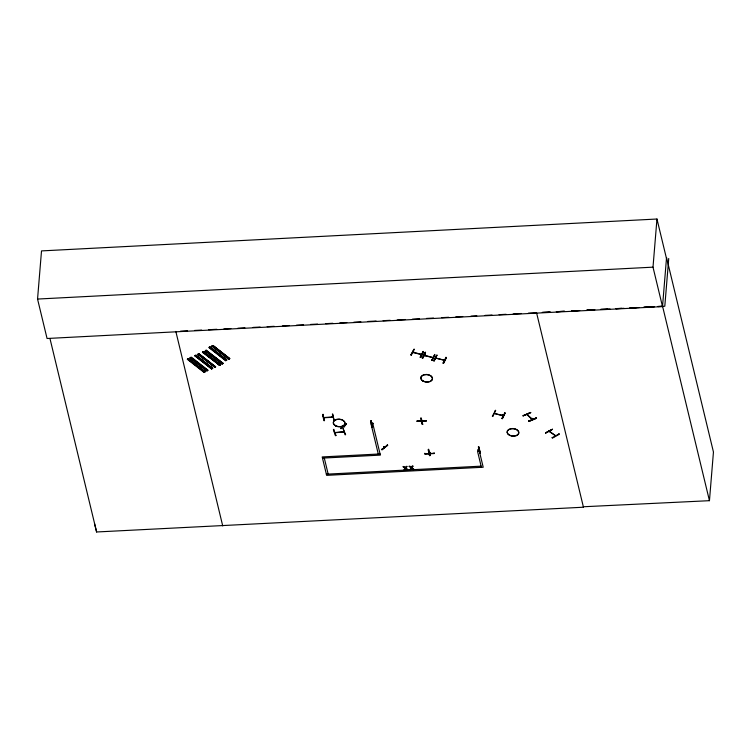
<?xml version="1.0" encoding="UTF-8"?>
<svg xmlns="http://www.w3.org/2000/svg" width="751" height="751" viewBox="0 0 751 751"><rect width="100%" height="100%" fill="white"/><g stroke="black" fill="none" stroke-linecap="round" stroke-linejoin="round"><path stroke-width="1.13" d="M434.144 452.815L434.191 453.557L424.897 453.998L424.85 453.257M434.134 453.21L424.897 453.998M583.255 506.765L709.451 500.682L713.45 452.036L666.55 257.555L662.513 306.596L47.06 338.494L37.55 299.058L41.512 250.909L656.965 219.02L666.475 258.457M323.043 414.233L323.014 414.627C321.71 413.792 325.155 419.631 324.47 420.654L323.953 420.682L322.545 414.608M332.083 417.359L332.12 416.401M332.017 417.321L332.205 416.336M332.374 414.045L334.27 420.147L333.754 420.175L332.815 414.111M333.003 417.058L332.853 416.307M333.059 416.354L332.928 417.293L323.765 417.753M333.848 429.309L333.369 429.722L335.434 435.702L335.979 435.251M341.038 428.643C351.59 420.626 344.193 424.015 341.038 428.643L341.067 428.239M343.123 428.69L345.629 434.726L345.113 434.773L343.179 428.727M371.154 420.532L370.609 420.954L371.998 426.981L372.552 426.559M371.792 423.836L372.027 423.066M371.97 423.771L372.627 423.771L372.674 423.038M372.693 423.771L372.834 423.085M381.752 449.567L387.666 445.212L382.109 449.858L381.724 449.239M387.309 444.658L387.694 445.277M414.111 349.074L410.759 354.97L411.295 354.688M405.54 468.286L404.62 470.023L403.869 470.07L405.024 468.371L403.137 466.484M406.207 466.324L405.305 468.033L403.85 466.446M407.765 469.459L405.822 467.948M405.793 468.352L406.958 466.287M407.737 469.863L407.061 469.497M411.567 467.976L410.647 469.713L409.896 469.75L411.041 468.061L409.164 466.164M412.233 466.014L411.332 467.723L409.877 466.136M420.71 357.42L423.536 351.806L420.72 357.457L420.26 356.932M413.792 469.15L411.848 467.638M411.82 468.042L412.975 465.967M413.763 469.553L413.088 469.187M417.04 421.395L426.333 420.954L417.068 421.001M420.222 357.335L423.142 351.374M422.306 358.03L422.785 357.795M424.277 354.594L424.118 355.486M424.259 355.27L424.493 354.575M424.897 355.749L425.113 354.735M425.113 355.739L425.179 354.819M422.71 424.315L422.231 424.381L420.87 417.95L422.325 424.315M434.576 354.425L435.045 354.951L432.219 360.564L431.75 360.039M436.96 354.96L433.656 360.855L434.191 360.583M428.661 449.211L428.117 449.633L429.506 455.66L430.06 455.237M446.441 357.72L443.616 363.353L443.156 362.827M445.972 357.213L446.441 357.739M478.227 449.22L478.134 450.196L479.072 450.149M480.264 453.022L478.828 446.958L480.255 453.041L479.739 453.06L478.443 446.667M478.978 449.248L478.922 449.952L478.087 449.99L478.875 449.192M479.082 449.239L478.809 449.887M495.576 410.356L492.346 416.242L492.881 415.97M495.641 410.337L495.153 410.581M504.625 412.552L505.094 413.078L502.325 418.701L501.865 418.176M502.335 415.688L502.203 415.115M502.166 415.613L502.41 414.74M502.259 415.425L502.532 414.702M503.264 415.669L503.161 414.862M530.788 412.449L523.137 415.575M528.854 421.386L536.496 418.232L528.864 421.433L528.591 420.748M531.764 418.42L531.624 419.114L532.45 419.405M531.952 418.457L532.065 419.049L532.121 418.345M536.242 417.622L536.514 418.307M545.667 433.12L552.492 429.309L545.695 432.717M549.019 430.576L548.953 431.337L555.59 435.702M555.552 435.73L549.263 431.196L549.253 430.445M549.31 431.196L549.46 430.501M558.988 433.599L559.307 434.266L552.483 438.077L552.154 437.411M662.513 306.596L653.004 267.159L656.965 219.02M668.728 258.504L664.804 306.239L657.923 306.596M422.015 421.762L421.902 421.189M429.3 453.444L429.093 452.815L430.126 452.412M384.39 447.427L383.545 446.986L384.578 447.267M426.324 420.842L416.974 421.039M526.798 414.468L532.252 419.64M527.615 414.881L527.118 414.355M532.543 419.499L527.211 414.449M334.88 432.557L344.042 431.675M492.844 416.373L495.557 410.628M494.477 413.472L503.161 415.866M502.325 418.683L505.057 413.012M501.959 418.56L504.719 412.928M411.201 354.97L414.008 349.393M411.257 355.092L414.083 349.478M423.132 351.675L420.297 357.251M422.259 358.067L425.094 352.416M422.7 358.077L425.526 352.463L422.757 358.199M431.722 360.442L434.613 354.744L431.806 360.396M434.153 360.978L436.922 355.251L434.097 360.865M435.815 358.096L444.583 360.32M443.118 363.221L446.01 357.532L443.203 363.184M523.1 415.979L530.459 412.524M523.072 415.838L530.685 412.721M323.709 417.537L332.787 417.002M421.564 421.471L420.738 421.574M324.413 420.56L322.883 414.59M371.998 426.962L371.069 420.832L372.515 426.962M429.947 455.575L428.577 449.511L430.023 455.641M552.445 429.206L545.583 433.008M340.973 428.539L346.521 423.968M425.545 352.2L425.075 352.454M187.59 358.931L204.497 372.111L204.009 372.374L187.262 359.231L187.825 358.959M205.192 371.764L188.51 358.602L205.192 371.764L204.657 372.017L187.957 358.884L204.704 372.017M190.144 357.805L207.332 370.703L206.835 370.928L190.134 357.795L190.435 357.373L207.37 370.675L208.074 370.299L191.383 357.166L190.82 357.438L207.774 370.309M194.931 355.796L211.594 368.938L194.885 355.796L195.185 355.373L212.12 368.675L212.824 368.3L196.124 355.167L195.57 355.439L212.599 368.272M194.969 355.767L195.438 355.514M214.917 367.267L197.748 354.35L198.302 354.078M198.527 353.974L215.218 367.108L198.762 353.702M215.133 367.136L215.697 366.854L198.94 353.787M219.452 365.127L202.432 352.294L202.732 351.872L219.452 365.127L220.372 364.798L203.427 351.515L203.117 351.937L219.827 365.08L220.353 364.826M203.652 351.693L220.071 364.808M205.38 350.83L222.005 363.991L205.295 350.848L205.596 350.426L222.531 363.728L223.244 363.353L206.074 350.473M222.324 363.681L205.549 350.586L206.281 350.201M210.158 346.981L226.858 360.114L209.923 346.812L209.398 347.366M229.055 358.997L228.492 359.278L211.801 346.145L212.355 345.864L229.036 359.025L229.722 358.668L212.749 345.526L229.205 358.931L212.571 345.77M229.74 358.649L213.049 345.516L211.848 346.145M211.575 368.929L211.838 368.666M219.123 365.427L219.686 365.146L202.93 352.069M221.996 363.982L222.549 363.709M225.713 360.687L226.182 360.442L225.629 360.715L208.928 347.582L209.238 347.159L226.577 360.105M344.005 431.919L335.04 432.754M190.181 357.805L206.919 370.9M198.255 354.134L198.996 353.721M203.164 351.947L219.902 365.052M209.67 347.234L226.408 360.339M214.702 367.22L198.001 354.087L214.983 367.23M222.728 363.644L205.981 350.501M340.654 428.389L346.239 423.817M381.696 449.633L387.385 445.061M412.721 352.181L413.717 352.435L412.618 352.379M421.583 354.622L420.588 354.378L421.686 354.434M435.608 358.077L436.613 358.33L435.514 358.274M443.578 360.076L444.508 360.245L435.702 358.096M444.479 360.518L443.785 360.086M552.126 437.814L559.007 433.937M333.754 429.638L335.95 435.655M528.563 421.151L536.261 417.96L528.61 421.086M432.951 357.72L424.212 355.514M478.885 450.196L478.068 450.234M384.268 447.389L383.63 447.033M204.009 372.374L204.516 372.092M37.55 299.058L653.004 267.159M180.512 331.172L187.534 330.815M194.565 330.449L201.587 330.083M208.618 329.717L216.814 329.295M223.845 328.929L230.867 328.562M237.898 328.206L244.92 327.84M253.125 327.417L260.146 327.051M267.178 326.685L274.199 326.319M282.404 325.896L289.426 325.53M296.457 325.164L303.488 324.808M310.51 324.441L317.542 324.075M325.737 323.653L332.768 323.287M339.79 322.921L346.821 322.555M353.843 322.198L360.874 321.832M367.896 321.466L376.101 321.043M383.123 320.677L390.154 320.311M397.176 319.945L405.38 319.522M412.402 319.156L419.433 318.79M426.455 318.433L433.487 318.067M441.682 317.645L448.713 317.279M455.744 316.913L462.766 316.546M470.961 316.124L476.819 315.824M485.024 315.392L492.046 315.035M499.077 314.669L506.099 314.303M513.13 313.937L521.325 313.514M528.357 313.148L535.379 312.782M542.382 312.425L549.385 312.059M556.388 311.693L564.555 311.271L556.388 311.721M578.552 310.548L571.549 310.914L579.734 310.548M593.722 309.759L586.719 310.125L594.905 309.778M607.719 309.036L600.716 309.403L610.075 309.008M615.886 308.614L621.715 308.314M629.882 307.891L636.886 307.525M643.879 307.159L650.882 306.802M657.885 306.436L662.551 306.192L709.451 500.682M322.479 458.11L380.363 455.115L372.787 423.686L370.985 423.78L378.279 454.036M380.081 453.942L322.198 456.937L326.638 475.355L483.203 467.235L479.335 451.173L477.523 451.267L481.4 467.329M403.109 466.878L403.813 466.85M406.178 466.728L406.92 466.681M409.135 466.568L409.839 466.531M412.205 466.409L412.947 466.371M326.356 474.181L481.119 466.155M94.485 523.522L96.616 531.98L583.452 507.216L536.552 312.726M542.391 312.435L550.558 312.022M615.904 308.717L624.081 308.304M629.911 308.004L639.251 307.535M643.917 307.3L654.421 306.765M420.842 418.354L420.907 418.251M371.895 423.836L372.731 423.799M371.942 424.043L372.778 424.005M478.349 447.033L478.866 447.005M430.239 452.477L429.319 452.487L429.61 453.369M527.399 415.04L527.624 414.852M412.919 352.2L421.508 354.35M413.416 352.613L413.679 351.712L413.623 352.416M421.386 354.603L412.731 352.435M424.428 355.279L433.092 357.514M494.374 413.482L503.104 415.566M423.048 351.721L423.545 351.844M478.481 446.976L479.833 452.994M383.817 446.873L384.503 447.23M344.005 426.315L344.765 426.718M343.808 426.474L344.493 426.831M225.957 360.414L209.257 347.281L225.882 360.452M220.146 364.77L203.446 351.646M188.51 358.602L187.562 358.94L204.216 372.102M212.815 345.498L229.722 358.668M212.054 345.882L228.961 359.062M206.243 350.238L223.009 363.334M198.696 353.74L215.603 366.92M195.833 355.176L212.524 368.309M195.138 355.533L212.045 368.713M411.529 468.38L413.059 469.591M405.512 468.69L407.033 469.901M324.282 458.016L328.159 474.088M175.828 331.416L222.728 525.907M49.988 338.626L96.616 531.98M421.32 418.279L422.747 424.362M423.207 381.236A5.848 3.736 4.7 0 0 432.454 379.058A5.848 3.736 4.7 0 0 424.287 374.843A5.848 3.736 4.7 0 0 423.207 381.236M423.198 381.076A5.886 3.755 4.7 0 0 432.501 378.889A5.886 3.755 4.7 0 0 424.287 374.646A5.886 3.755 4.7 0 0 423.198 381.076M509.525 435.308A5.848 3.736 4.7 0 0 518.772 433.13A5.848 3.736 4.7 0 0 510.605 428.915A5.848 3.736 4.7 0 0 509.525 435.308M509.516 435.148A5.886 3.755 4.7 0 0 518.819 432.961A5.886 3.755 4.7 0 0 510.605 428.718A5.886 3.755 4.7 0 0 509.516 435.148M335.706 425.92A5.848 3.736 4.7 0 0 344.953 423.742A5.848 3.736 4.7 0 0 336.777 419.518A5.848 3.736 4.7 0 0 335.706 425.92M335.697 425.761A5.886 3.755 4.7 0 0 345 423.564A5.886 3.755 4.7 0 0 336.777 419.321A5.886 3.755 4.7 0 0 335.697 425.761"/></g></svg>
